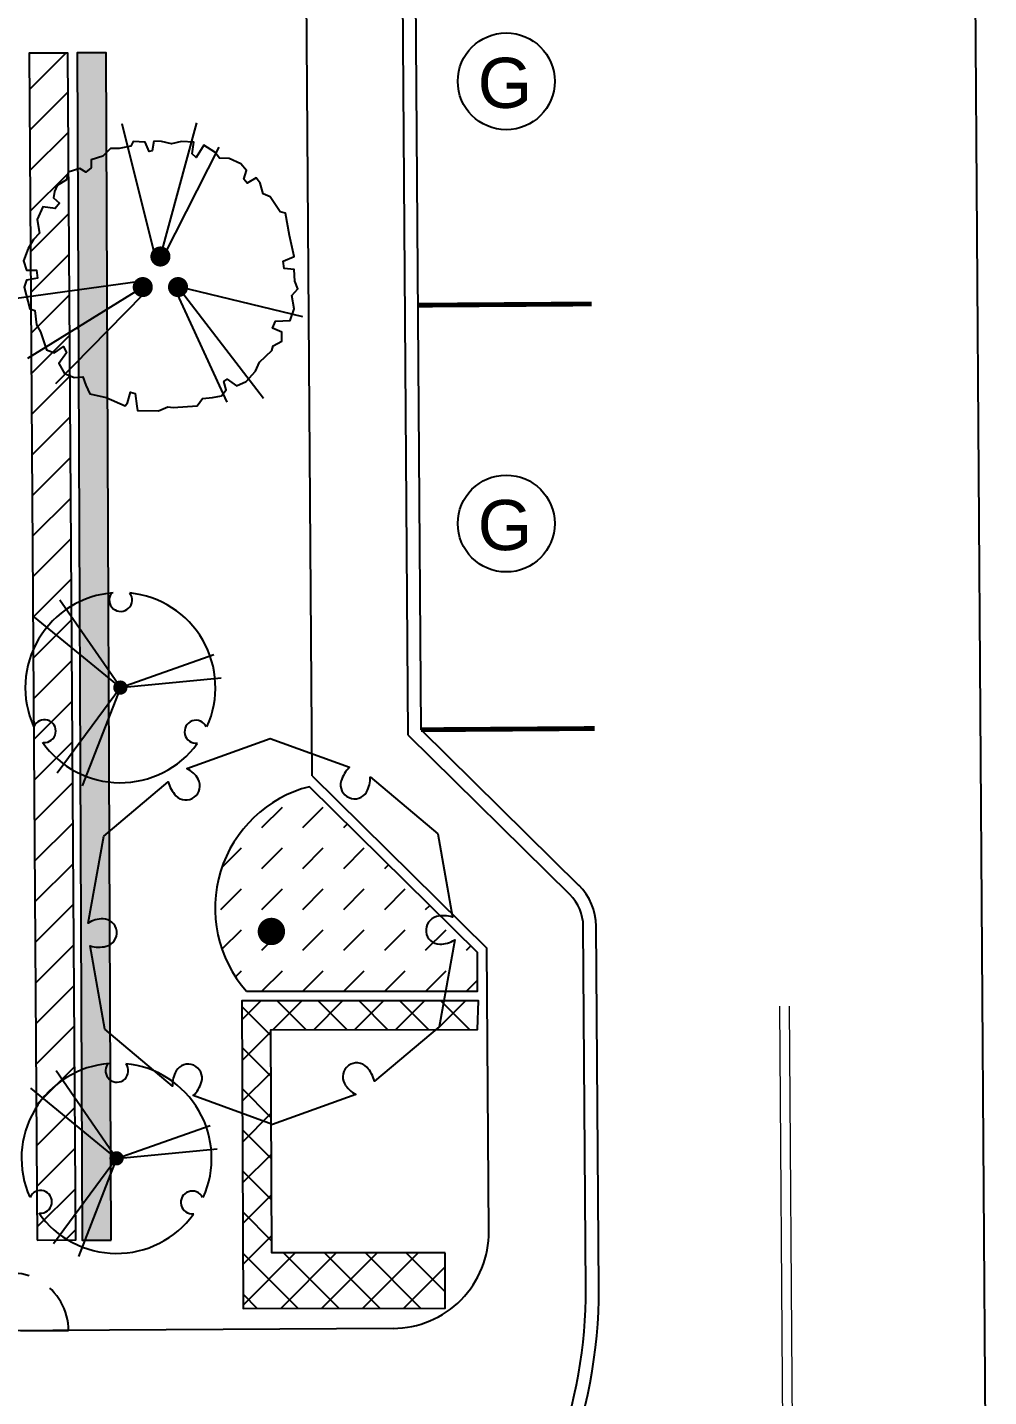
# Model space of a CAD drawing. Header units: feet. Extents: x 919634 to 928945, y 707022 to 708026.
# Drawn here: x 920939.7 to 920989.5, y 707106.3 to 707177.2 of the extents above; entities that cross this region are included whole.
import ezdxf
from ezdxf.enums import TextEntityAlignment as Align

# ---------------------------------------------------------------- set-up
doc = ezdxf.new("R2010")
doc.units = ezdxf.units.FT
doc.header["$LTSCALE"] = 20
doc.header["$MEASUREMENT"] = 0
doc.linetypes.add('HIDDEN2', pattern=[0.1875, 0.125, -0.0625])
for name, color, linetype in [('-u-site-utility clear zone', 252, 'HIDDEN2'), ('-u-site-xref', 7, 'Continuous'), ('L-002', 15, 'Continuous'), ('LK-TREE-013M', 6, 'Continuous'), ('LK-TREE-025M', 2, 'Continuous'), ('LK-TREE-035M', 123, 'Continuous'), ('LK-TREE-050M', 2, 'Continuous'), ('LK-TREE-TRNK', 32, 'Continuous'), ('LP-ANNO-LABL-SHRB', 2, 'Continuous'), ('LP-PATT-GRND', 251, 'Continuous'), ('LP-PATT-SHAR', 4, 'Continuous'), ('LP-SHAR-BRDR-CONT', 123, 'Continuous'), ('LP-TREE', 15, 'Continuous'), ('Site Plan$0$SP-PARKING DESIGNATION', 254, 'Continuous')]:
    doc.layers.add(name, color=color, linetype=linetype)
for name, color, linetype, lineweight in [('Site Plan$0$SP-CURB', 3, 'Continuous', 25), ('Site Plan$0$SP-PARKING-STRIPE', 252, 'Continuous', 25), ('Site Plan$0$SP-PAVEMENT MARKINGS-YELLOW', 252, 'Continuous', 18), ('Site Plan$0$SP-SIDEWALK', 2, 'Continuous', 25)]:
    doc.layers.add(name, color=color, linetype=linetype, lineweight=lineweight)
doc.layers.get('-u-site-xref').off()
doc.styles.add('Site Plan$0$ARIAL', font='arial.ttf')

# ---------------------------------------------------------------- blocks, each defined once
blk = doc.blocks.new('Site Plan')
at = {"layer": 'Site Plan$0$SP-CURB'}
for p, q in [((920989.496, 707083.041), (920986.272, 707536.179)), ((920959.416, 707140.572), (920958.787, 707229.125)), ((920960.084, 707140.854), (920959.459, 707228.852)), ((920960.084, 707140.854), (920968.263, 707132.791)), ((920959.416, 707140.572), (920967.793, 707132.314)), ((920968.62, 707111.916), (920968.487, 707130.671)), ((920969.29, 707111.921), (920969.157, 707130.676))]:
    blk.add_line(p, q, dxfattribs=at)
for radius in [3, 2.33]:
    blk.add_arc((920966.157, 707130.655), radius, 0.40735, 45.40735, dxfattribs=at)
for major_axis, start_param in [((-0.178, 24.999), 3.140521), ((-0.173, 24.329), 3.978377)]:
    blk.add_ellipse((920944.291, 707111.743), major_axis=major_axis, ratio=1, start_param=start_param, end_param=4.712389, dxfattribs=at)
at = {"layer": 'Site Plan$0$SP-PARKING DESIGNATION'}
for centre in [(920964.495, 707174.455), (920964.495, 707151.539)]:
    blk.add_circle(centre, 2.511, dxfattribs=at)
at = {"layer": 'Site Plan$0$SP-PARKING-STRIPE', "const_width": 0.25}
for points in [[(920968.928, 707162.918), (920959.928, 707162.854)], [(920969.084, 707140.918), (920960.084, 707140.854)]]:
    blk.add_lwpolyline(points, dxfattribs=at)
at = {"layer": 'Site Plan$0$SP-PAVEMENT MARKINGS-YELLOW'}
for p, q in [((920978.855, 707101.533, 0), (920978.678, 707126.532, 0)), ((920979.355, 707101.536, 0), (920979.178, 707126.536, 0))]:
    blk.add_line(p, q, dxfattribs=at)
at = {"layer": 'Site Plan$0$SP-SIDEWALK'}
for p, q in [((920954.431, 707138.466), (920953.772, 707231.16)), ((920954.431, 707138.466), (920963.495, 707129.53)), ((920963.599, 707114.865), (920963.495, 707129.53)), ((920958.631, 707109.83), (920601.175, 707107.589))]:
    blk.add_line(p, q, dxfattribs=at)
blk.add_arc((920958.599, 707114.83), 5, 270.35915, 0.40735, dxfattribs=at)
at = {"layer": 'Site Plan$0$SP-PARKING DESIGNATION', "style": 'Site Plan$0$ARIAL'}
for p in [(920964.427, 707173.076, 0), (920964.427, 707150.16, 0)]:
    blk.add_text('G', height=2.6, dxfattribs=at).set_placement(p, align=Align.CENTER)
blk = doc.blocks.new('TREE-DCID-003')
at = {"layer": 'LK-TREE-013M'}
for q in [(-0.3184, 0.4595), (0.4914, 0.1734), (-0.3323, -0.4497)]:
    blk.add_line((0, 0), q, dxfattribs=at)
at = {"layer": 'LK-TREE-035M'}
for q in [(-0.4516, 0.3697), (-0.2009, -0.5161), (0.5298, 0.0507)]:
    blk.add_line((0, 0), q, dxfattribs=at)
at = {"layer": 'LK-TREE-050M'}
for centre, radius, start, end in [((0, 0), 0.5, 94.34979, 204.19748), ((0.0019, 0.4604), 0.06, 145.56171, 37.37413), ((0, 0), 0.5, 335.66073, 84.36193), ((-0.3996, -0.2286), 0.06, 265.56171, 157.37413), ((0.3978, -0.2318), 0.06, 25.56171, 277.37413), ((0, 0), 0.5, 215.05802, 323.97953)]:
    blk.add_arc(centre, radius, start, end, dxfattribs=at)
at = {"layer": 'LK-TREE-TRNK', "const_width": 0.0375}
blk.add_lwpolyline([(-0.0188, 0, 1), (0.0187, 0, 1)], format="xyb", close=True, dxfattribs=at)
blk = doc.blocks.new('TREE-SIMP-027')
at = {"layer": 'LK-TREE-050M'}
blk.add_lwpolyline([(0.2708, 0.4238), (0.4563, 0.2673), (0.4966, 0.0396, 0.127189), (0.4527, 0.0407, 0.875318), (0.4614, -0.0349, 0.149076), (0.5024, -0.0227), (0.4596, -0.2615), (0.2826, -0.4103, 0.127189), (0.2616, -0.3718, 0.875318), (0.2005, -0.417, 0.149076), (0.2316, -0.4464), (0.0033, -0.5288), (-0.214, -0.4499, 0.127189), (-0.1912, -0.4124, 0.875318), (-0.2609, -0.3821, 0.149076), (-0.2708, -0.4238), (-0.4563, -0.2673), (-0.4966, -0.0396, 0.127189), (-0.4527, -0.0407, 0.875318), (-0.4614, 0.0349, 0.149076), (-0.5024, 0.0227), (-0.4596, 0.2615), (-0.2826, 0.4103, 0.127189), (-0.2616, 0.3718, 0.875318), (-0.2005, 0.417, 0.149076), (-0.2316, 0.4464), (-0.0033, 0.5288), (0.214, 0.4499, 0.127189), (0.1912, 0.4124, 0.875318), (0.2609, 0.3821, 0.149076)], format="xyb", close=True, dxfattribs=at)
at = {"layer": 'LK-TREE-TRNK', "const_width": 0.0375}
blk.add_lwpolyline([(-0.0187, 0, 1), (0.0188, 0, 1)], format="xyb", close=True, dxfattribs=at)
blk = doc.blocks.new('A$C2b7dc3a7')
at = {"layer": '-u-site-utility clear zone'}
blk.add_lwpolyline([(-3, 0), (3, 0.008)], dxfattribs=at)
blk.add_arc((0, 0), 3, 179.85463, 0.14537, dxfattribs=at)
blk = doc.blocks.new('TREE-DCID-208')
at = {"layer": 'LK-TREE-013M'}
for p, q in [((0.0022, 0.0753), (0.1385, 0.5736)), ((-0.0836, -0.0191), (-0.5704, -0.086)), ((0.0681, -0.0388), (0.3865, -0.4537))]:
    blk.add_line(p, q, dxfattribs=at)
at = {"layer": 'LK-TREE-025M'}
for p, q in [((0.0169, 0.0819), (0.2216, 0.4828)), ((-0.0636, -0.0388), (-0.4941, -0.3051)), ((0.0698, -0.0372), (0.5329, -0.1486))]:
    blk.add_line(p, q, dxfattribs=at)
at = {"layer": 'LK-TREE-035M'}
for p, q in [((-0.0201, 0.0868), (-0.1399, 0.5698)), ((-0.0633, -0.0679), (-0.3887, -0.4)), ((0.0644, -0.0647), (0.2503, -0.4676))]:
    blk.add_line(p, q, dxfattribs=at)
at = {"layer": 'LK-TREE-050M'}
blk.add_lwpolyline([(-0.0222, 0.5063), (-0.0288, 0.4691), (-0.0397, 0.4669), (-0.0551, 0.502), (-0.0989, 0.5041), (-0.1076, 0.4866), (-0.1515, 0.4779), (-0.1843, 0.4779), (-0.2128, 0.4494), (-0.2566, 0.4363), (-0.2566, 0.4056), (-0.2764, 0.3903), (-0.2983, 0.4034), (-0.3421, 0.3903), (-0.3487, 0.3618), (-0.3837, 0.3399), (-0.3925, 0.318), (-0.3969, 0.2939), (-0.375, 0.2742), (-0.3903, 0.2545), (-0.4363, 0.2611), (-0.4582, 0.2129), (-0.4495, 0.1625), (-0.4714, 0.1384), (-0.4911, 0.1056), (-0.5086, 0.0596), (-0.4977, 0.0246), (-0.4604, 0.0246), (-0.456, -0.0061), (-0.4977, -0.0126), (-0.5064, -0.0389), (-0.4845, -0.1199), (-0.467, -0.1265), (-0.4604, -0.1791), (-0.4451, -0.2054), (-0.4232, -0.2732), (-0.3925, -0.2842), (-0.3596, -0.2601), (-0.3487, -0.2842), (-0.3772, -0.3236), (-0.3552, -0.3608), (-0.3202, -0.3762), (-0.2873, -0.374), (-0.2764, -0.4046), (-0.261, -0.4375), (-0.1997, -0.4506), (-0.1296, -0.4813), (-0.1208, -0.4703), (-0.1098, -0.4309), (-0.0923, -0.4353), (-0.0857, -0.4835), (-0.0835, -0.4988), (-0.0047, -0.501), (0.0304, -0.4856), (0.0501, -0.4878), (0.1399, -0.4813), (0.1597, -0.455), (0.1969, -0.4506), (0.2298, -0.444), (0.2473, -0.4221), (0.2385, -0.3915), (0.2517, -0.3827), (0.2867, -0.4068), (0.3218, -0.3915), (0.3569, -0.3521), (0.3722, -0.3192), (0.4182, -0.2754), (0.4226, -0.2579), (0.4555, -0.2404), (0.4555, -0.2075), (0.4204, -0.1922), (0.4314, -0.1659), (0.4861, -0.1637), (0.5015, -0.1199), (0.4927, -0.0696), (0.5146, -0.0455), (0.5037, -0.017), (0.5015, 0.0268), (0.4642, 0.0311), (0.4598, 0.0574), (0.5015, 0.0749), (0.4839, 0.1538), (0.4686, 0.237), (0.4489, 0.2414), (0.4116, 0.2983), (0.3853, 0.3092), (0.3744, 0.3487), (0.3591, 0.3684), (0.3262, 0.3487), (0.313, 0.364), (0.324, 0.3968), (0.3021, 0.4209), (0.2583, 0.4406), (0.2232, 0.4428), (0.2057, 0.4647), (0.164, 0.491), (0.1356, 0.445), (0.1202, 0.4582), (0.1268, 0.502), (0.0808, 0.5041), (0.0435, 0.4954), (0.0063, 0.5041)], close=True, dxfattribs=at)
at = {"layer": 'LK-TREE-TRNK', "const_width": 0.0375}
for points in [[(-0.0165, 0.0753, 1), (0.021, 0.0753, 1)], [(-0.0824, -0.0388, 1), (-0.0449, -0.0388, 1)], [(0.0493, -0.0388, 1), (0.0868, -0.0388, 1)]]:
    blk.add_lwpolyline(points, format="xyb", close=True, dxfattribs=at)

msp = doc.modelspace()

# ---------------------------------------------------------------- block references
at = {"layer": '-u-site-xref'}
msp.add_blockref('Site Plan', (0, 0), dxfattribs=at)

# ---------------------------------------------------------------- next in the draw order: hatches: boundary and pattern name
at = {"layer": 'LP-PATT-GRND'}
h = msp.add_hatch(dxfattribs=at)
h.set_pattern_fill('LAFX-C105-BEACH', color=256, scale=1.7, angle=134.9516, pattern_type=2)
h.set_pattern_definition([(134.952, (920939.572, 707112.444), (-11.1142, -11.0955), [0, -17]), (134.952, (920944.521, 707107.376), (-11.1142, -11.0955), [0, -17]), (134.952, (920941.607, 707110.186), (-11.1142, -11.0955), [0, -17]), (134.952, (920936.713, 707115.033), (-11.1142, -11.0955), [0, -17]), (134.952, (920941.057, 707110.681), (-11.1142, -11.0955), [0, -17]), (134.952, (920941.909, 707109.773), (-11.1142, -11.0955), [0, -17]), (134.952, (920943.806, 707107.872), (-11.1142, -11.0955), [0, -17]), (134.952, (920942.431, 707109.194), (-11.1142, -11.0955), [0, -17]), (134.952, (920947.958, 707103.659), (-11.1142, -11.0955), [0, -17]), (134.952, (920938.472, 707113.05), (-11.1142, -11.0955), [0, -17]), (134.952, (920940.644, 707110.874), (-11.1142, -11.0955), [0, -17]), (134.952, (920942.019, 707109.497), (-11.1142, -11.0955), [0, -17]), (134.952, (920943.256, 707108.258), (-11.1142, -11.0955), [0, -17]), (134.952, (920947.408, 707104.1), (-11.1142, -11.0955), [0, -17]), (134.952, (920944.74, 707106.716), (-11.1142, -11.0955), [0, -17]), (134.952, (920945.95, 707105.504), (-11.1142, -11.0955), [0, -17]), (134.952, (920939.242, 707112.169), (-11.1142, -11.0955), [0, -17]), (134.952, (920946.665, 707104.733), (-11.1142, -11.0955), [0, -17]), (134.952, (920945.428, 707105.917), (-11.1142, -11.0955), [0, -17]), (134.952, (920937.73, 707113.573), (-11.1142, -11.0955), [0, -17]), (134.952, (920937.18, 707114.124), (-11.1142, -11.0955), [0, -17]), (134.952, (920939.902, 707111.398), (-11.1142, -11.0955), [0, -17]), (134.952, (920947.655, 707103.576), (-11.1142, -11.0955), [0, -17]), (134.952, (920938.664, 707112.527), (-11.1142, -11.0955), [0, -17]), (134.952, (920946.94, 707104.237), (-11.1142, -11.0955), [0, -17]), (134.952, (920936.52, 707114.62), (-11.1142, -11.0955), [0, -17]), (134.952, (920940.451, 707110.682), (-11.1142, -11.0955), [0, -17]), (134.952, (920938.032, 707113.05), (-11.1142, -11.0955), [0, -17]), (134.952, (920941.964, 707109.112), (-11.1142, -11.0955), [0, -17]), (134.952, (920936.135, 707114.896), (-11.1142, -11.0955), [0, -17]), (134.952, (920944.108, 707106.909), (-11.1142, -11.0955), [0, -17]), (134.952, (920943.64, 707107.377), (-11.1142, -11.0955), [0, -17]), (134.952, (920941.166, 707109.8), (-11.1142, -11.0955), [0, -17]), (134.952, (920944.933, 707105.863), (-11.1142, -11.0955), [0, -17]), (134.952, (920946.582, 707104.21), (-11.1142, -11.0955), [0, -17]), (134.952, (920944.465, 707106.276), (-11.1142, -11.0955), [0, -17]), (134.952, (920945.922, 707104.816), (-11.1142, -11.0955), [0, -17]), (134.952, (920936.354, 707114.29), (-11.1142, -11.0955), [0, -17]), (134.952, (920939.186, 707111.398), (-11.1142, -11.0955), [0, -17]), (134.952, (920942.925, 707107.653), (-11.1142, -11.0955), [0, -17]), (134.952, (920939.709, 707110.82), (-11.1142, -11.0955), [0, -17]), (134.952, (920943.97, 707106.496), (-11.1142, -11.0955), [0, -17]), (134.952, (920942.128, 707108.286), (-11.1142, -11.0955), [0, -17]), (134.952, (920945.29, 707105.12), (-11.1142, -11.0955), [0, -17]), (134.952, (920941.32, 707108.458), (-11.1142, -11.0955), [0.451, -16.549]), (134.952, (920938.168, 707111.096), (-11.1142, -11.0955), [0, -17]), (134.952, (920943.117, 707106.03), (-11.1142, -11.0955), [0, -17]), (134.952, (920940.202, 707108.838), (-11.1142, -11.0955), [0, -17]), (134.952, (920935.308, 707113.686), (-11.1142, -11.0955), [0, -17]), (134.952, (920939.652, 707109.334), (-11.1142, -11.0955), [0, -17]), (134.952, (920940.505, 707108.425), (-11.1142, -11.0955), [0, -17]), (134.952, (920942.402, 707106.525), (-11.1142, -11.0955), [0, -17]), (134.952, (920941.027, 707107.847), (-11.1142, -11.0955), [0, -17]), (134.952, (920946.553, 707102.311), (-11.1142, -11.0955), [0, -17]), (134.952, (920940.614, 707108.15), (-11.1142, -11.0955), [0, -17]), (134.952, (920939.24, 707109.527), (-11.1142, -11.0955), [0, -17]), (134.952, (920937.068, 707111.703), (-11.1142, -11.0955), [0, -17]), (134.952, (920941.852, 707106.91), (-11.1142, -11.0955), [0, -17]), (134.952, (920946.003, 707102.752), (-11.1142, -11.0955), [0, -17]), (134.952, (920944.546, 707104.157), (-11.1142, -11.0955), [0, -17]), (134.952, (920943.336, 707105.369), (-11.1142, -11.0955), [0, -17]), (134.952, (920937.837, 707110.821), (-11.1142, -11.0955), [0, -17]), (134.952, (920945.26, 707103.386), (-11.1142, -11.0955), [0, -17]), (134.952, (920944.023, 707104.57), (-11.1142, -11.0955), [0, -17]), (134.952, (920936.325, 707112.226), (-11.1142, -11.0955), [0, -17]), (134.952, (920935.775, 707112.777), (-11.1142, -11.0955), [0, -17]), (134.952, (920938.497, 707110.05), (-11.1142, -11.0955), [0, -17]), (134.952, (920946.25, 707102.23), (-11.1142, -11.0955), [0, -17]), (134.952, (920937.26, 707111.18), (-11.1142, -11.0955), [0, -17]), (134.952, (920945.535, 707102.89), (-11.1142, -11.0955), [0, -17]), (134.952, (920935.115, 707113.273), (-11.1142, -11.0955), [0, -17]), (134.952, (920939.047, 707109.335), (-11.1142, -11.0955), [0, -17]), (134.952, (920940.559, 707107.765), (-11.1142, -11.0955), [0, -17]), (134.952, (920936.627, 707111.703), (-11.1142, -11.0955), [0, -17]), (134.952, (920934.73, 707113.548), (-11.1142, -11.0955), [0, -17]), (134.952, (920942.703, 707105.562), (-11.1142, -11.0955), [0, -17]), (134.952, (920942.236, 707106.03), (-11.1142, -11.0955), [0, -17]), (134.952, (920939.762, 707108.453), (-11.1142, -11.0955), [0, -17]), (134.952, (920945.178, 707102.863), (-11.1142, -11.0955), [0, -17]), (134.952, (920943.528, 707104.515), (-11.1142, -11.0955), [0, -17]), (134.952, (920944.518, 707103.469), (-11.1142, -11.0955), [0, -17]), (134.952, (920943.06, 707104.928), (-11.1142, -11.0955), [0, -17]), (134.952, (920934.95, 707112.943), (-11.1142, -11.0955), [0, -17]), (134.952, (920937.782, 707110.051), (-11.1142, -11.0955), [0, -17]), (134.952, (920941.521, 707106.306), (-11.1142, -11.0955), [0, -17]), (134.952, (920938.304, 707109.473), (-11.1142, -11.0955), [0, -17]), (134.952, (920936.013, 707111.731), (-11.1142, -11.0955), [0, -17]), (134.952, (920942.566, 707105.149), (-11.1142, -11.0955), [0, -17]), (134.952, (920943.885, 707103.772), (-11.1142, -11.0955), [0, -17]), (134.952, (920940.723, 707106.94), (-11.1142, -11.0955), [0, -17]), (134.952, (920936.873, 707109.694), (-11.1142, -11.0955), [0, -17]), (134.952, (920941.822, 707104.627), (-11.1142, -11.0955), [0, -17]), (134.952, (920938.908, 707107.436), (-11.1142, -11.0955), [0, -17]), (134.952, (920934.014, 707112.283), (-11.1142, -11.0955), [0, -17]), (134.952, (920938.358, 707107.932), (-11.1142, -11.0955), [0, -17]), (134.952, (920941.107, 707105.123), (-11.1142, -11.0955), [0, -17]), (134.952, (920939.21, 707107.023), (-11.1142, -11.0955), [0, -17]), (134.952, (920945.259, 707100.909), (-11.1142, -11.0955), [0, -17]), (134.952, (920939.732, 707106.445), (-11.1142, -11.0955), [0, -17]), (134.952, (920935.773, 707110.3), (-11.1142, -11.0955), [0, -17]), (134.952, (920944.709, 707101.35), (-11.1142, -11.0955), [0, -17]), (134.952, (920940.557, 707105.509), (-11.1142, -11.0955), [0, -17]), (134.952, (920939.32, 707106.748), (-11.1142, -11.0955), [0, -17]), (134.952, (920937.945, 707108.125), (-11.1142, -11.0955), [0, -17]), (134.952, (920943.252, 707102.755), (-11.1142, -11.0955), [0, -17]), (134.952, (920942.042, 707103.966), (-11.1142, -11.0955), [0, -17]), (134.952, (920936.543, 707109.42), (-11.1142, -11.0955), [0, -17]), (134.952, (920943.966, 707101.984), (-11.1142, -11.0955), [0, -17]), (134.952, (920942.729, 707103.168), (-11.1142, -11.0955), [0, -17]), (134.952, (920937.203, 707108.648), (-11.1142, -11.0955), [0, -17]), (134.952, (920935.03, 707110.824), (-11.1142, -11.0955), [0, -17]), (134.952, (920934.481, 707111.375), (-11.1142, -11.0955), [0, -17]), (134.952, (920944.956, 707100.827), (-11.1142, -11.0955), [0, -17]), (134.952, (920935.965, 707109.778), (-11.1142, -11.0955), [0, -17]), (134.952, (920944.241, 707101.488), (-11.1142, -11.0955), [0, -17]), (134.952, (920933.821, 707111.87), (-11.1142, -11.0955), [0, -17]), (134.952, (920937.752, 707107.932), (-11.1142, -11.0955), [0, -17]), (134.952, (920935.333, 707110.301), (-11.1142, -11.0955), [0, -17]), (134.952, (920939.265, 707106.363), (-11.1142, -11.0955), [0, -17]), (134.952, (920933.436, 707112.146), (-11.1142, -11.0955), [0, -17]), (134.952, (920941.409, 707104.16), (-11.1142, -11.0955), [0, -17]), (134.952, (920940.942, 707104.628), (-11.1142, -11.0955), [0, -17]), (134.952, (920938.467, 707107.051), (-11.1142, -11.0955), [0, -17]), (134.952, (920943.883, 707101.46), (-11.1142, -11.0955), [0, -17]), (134.952, (920942.234, 707103.113), (-11.1142, -11.0955), [0, -17]), (134.952, (920943.223, 707102.067), (-11.1142, -11.0955), [0, -17]), (134.952, (920941.766, 707103.526), (-11.1142, -11.0955), [0, -17]), (134.952, (920933.655, 707111.54), (-11.1142, -11.0955), [0, -17]), (134.952, (920936.487, 707108.649), (-11.1142, -11.0955), [0, -17]), (134.952, (920940.226, 707104.903), (-11.1142, -11.0955), [0, -17]), (134.952, (920937.01, 707108.07), (-11.1142, -11.0955), [0, -17]), (134.952, (920934.407, 707110.678), (-11.1142, -11.0955), [0, -17]), (134.952, (920944.259, 707100.809), (-11.1142, -11.0955), [0, -17]), (134.952, (920941.271, 707103.747), (-11.1142, -11.0955), [0, -17]), (134.952, (920942.59, 707102.37), (-11.1142, -11.0955), [0, -17]), (134.952, (920939.429, 707105.537), (-11.1142, -11.0955), [0, -17]), (134.952, (920935.386, 707108.43), (-11.1142, -11.0955), [0, -17]), (134.952, (920940.335, 707103.362), (-11.1142, -11.0955), [0, -17]), (134.952, (920934.085, 707109.531), (-11.1142, -11.0955), [0, -17]), (134.952, (920937.421, 707106.172), (-11.1142, -11.0955), [0, -17]), (134.952, (920932.527, 707111.019), (-11.1142, -11.0955), [0, -17]), (134.952, (920936.871, 707106.667), (-11.1142, -11.0955), [0, -17]), (134.952, (920939.62, 707103.858), (-11.1142, -11.0955), [0, -17]), (134.952, (920937.723, 707105.759), (-11.1142, -11.0955), [0, -17]), (134.952, (920943.772, 707099.645), (-11.1142, -11.0955), [0, -17]), (134.952, (920938.245, 707105.18), (-11.1142, -11.0955), [0, -17]), (134.952, (920934.286, 707109.036), (-11.1142, -11.0955), [0, -17]), (134.952, (920943.222, 707100.085), (-11.1142, -11.0955), [0, -17]), (134.952, (920939.07, 707104.244), (-11.1142, -11.0955), [0, -17]), (134.952, (920937.833, 707105.483), (-11.1142, -11.0955), [0, -17]), (134.952, (920936.458, 707106.86), (-11.1142, -11.0955), [0, -17]), (134.952, (920941.764, 707101.49), (-11.1142, -11.0955), [0, -17]), (134.952, (920940.555, 707102.702), (-11.1142, -11.0955), [0, -17]), (134.952, (920935.056, 707108.155), (-11.1142, -11.0955), [0, -17]), (134.952, (920942.48, 707100.719), (-11.1142, -11.0955), [0, -17]), (134.952, (920941.242, 707101.903), (-11.1142, -11.0955), [0, -17]), (134.952, (920935.716, 707107.384), (-11.1142, -11.0955), [0, -17]), (134.952, (920933.544, 707109.56), (-11.1142, -11.0955), [0, -17]), (134.952, (920932.994, 707110.11), (-11.1142, -11.0955), [0, -17]), (134.952, (920943.469, 707099.562), (-11.1142, -11.0955), [0, -17]), (134.952, (920934.478, 707108.513), (-11.1142, -11.0955), [0, -17]), (134.952, (920942.754, 707100.223), (-11.1142, -11.0955), [0, -17]), (134.952, (920936.265, 707106.668), (-11.1142, -11.0955), [0, -17]), (134.952, (920932.334, 707110.606), (-11.1142, -11.0955), [0, -17]), (134.952, (920937.778, 707105.098), (-11.1142, -11.0955), [0, -17]), (134.952, (920933.846, 707109.036), (-11.1142, -11.0955), [0, -17]), (134.952, (920939.922, 707102.895), (-11.1142, -11.0955), [0, -17]), (134.952, (920939.455, 707103.363), (-11.1142, -11.0955), [0, -17]), (134.952, (920931.949, 707110.882), (-11.1142, -11.0955), [0, -17]), (134.952, (920936.98, 707105.787), (-11.1142, -11.0955), [0, -17]), (134.952, (920942.396, 707100.196), (-11.1142, -11.0955), [0, -17]), (134.952, (920940.747, 707101.849), (-11.1142, -11.0955), [0, -17]), (134.952, (920941.736, 707100.802), (-11.1142, -11.0955), [0, -17]), (134.952, (920940.279, 707102.262), (-11.1142, -11.0955), [0, -17]), (134.952, (920932.168, 707110.276), (-11.1142, -11.0955), [0, -17]), (134.952, (920938.74, 707103.639), (-11.1142, -11.0955), [0, -17]), (134.952, (920935, 707107.384), (-11.1142, -11.0955), [0, -17]), (134.952, (920935.523, 707106.806), (-11.1142, -11.0955), [0, -17]), (134.952, (920939.784, 707102.482), (-11.1142, -11.0955), [0, -17]), (134.952, (920937.942, 707104.272), (-11.1142, -11.0955), [0, -17]), (134.952, (920941.104, 707101.105), (-11.1142, -11.0955), [0, -17]), (134.952, (920933.076, 707109.074), (-11.1142, -11.0955), [0, -17]), (134.952, (920934.092, 707106.917), (-11.1142, -11.0955), [0, -17]), (134.952, (920939.04, 707101.85), (-11.1142, -11.0955), [0, -17]), (134.952, (920936.126, 707104.66), (-11.1142, -11.0955), [0, -17]), (134.952, (920935.576, 707105.155), (-11.1142, -11.0955), [0, -17]), (134.952, (920931.232, 707109.506), (-11.1142, -11.0955), [0, -17]), (134.952, (920938.326, 707102.346), (-11.1142, -11.0955), [0, -17]), (134.952, (920936.428, 707104.246), (-11.1142, -11.0955), [0, -17]), (134.952, (920936.95, 707103.668), (-11.1142, -11.0955), [0, -17]), (134.952, (920942.477, 707098.132), (-11.1142, -11.0955), [0, -17]), (134.952, (920937.776, 707102.732), (-11.1142, -11.0955), [0, -17]), (134.952, (920936.538, 707103.971), (-11.1142, -11.0955), [0, -17]), (134.952, (920935.164, 707105.348), (-11.1142, -11.0955), [0, -17]), (134.952, (920932.992, 707107.524), (-11.1142, -11.0955), [0, -17]), (134.952, (920941.927, 707098.573), (-11.1142, -11.0955), [0, -17]), (134.952, (920940.47, 707099.978), (-11.1142, -11.0955), [0, -17]), (134.952, (920939.26, 707101.19), (-11.1142, -11.0955), [0, -17]), (134.952, (920933.761, 707106.643), (-11.1142, -11.0955), [0, -17]), (134.952, (920941.185, 707099.207), (-11.1142, -11.0955), [0, -17]), (134.952, (920939.947, 707100.391), (-11.1142, -11.0955), [0, -17]), (134.952, (920934.421, 707105.871), (-11.1142, -11.0955), [0, -17]), (134.952, (920932.249, 707108.047), (-11.1142, -11.0955), [0, -17]), (134.952, (920931.7, 707108.598), (-11.1142, -11.0955), [0, -17]), (134.952, (920942.174, 707098.05), (-11.1142, -11.0955), [0, -17]), (134.952, (920933.184, 707107), (-11.1142, -11.0955), [0, -17]), (134.952, (920941.46, 707098.711), (-11.1142, -11.0955), [0, -17]), (134.952, (920934.971, 707105.156), (-11.1142, -11.0955), [0, -17]), (134.952, (920931.04, 707109.094), (-11.1142, -11.0955), [0, -17]), (134.952, (920936.483, 707103.586), (-11.1142, -11.0955), [0, -17]), (134.952, (920932.551, 707107.524), (-11.1142, -11.0955), [0, -17]), (134.952, (920938.627, 707101.383), (-11.1142, -11.0955), [0, -17]), (134.952, (920938.16, 707101.85), (-11.1142, -11.0955), [0, -17]), (134.952, (920930.654, 707109.37), (-11.1142, -11.0955), [0, -17]), (134.952, (920935.685, 707104.274), (-11.1142, -11.0955), [0, -17]), (134.952, (920941.102, 707098.684), (-11.1142, -11.0955), [0, -17]), (134.952, (920939.452, 707100.336), (-11.1142, -11.0955), [0, -17]), (134.952, (920940.442, 707099.29), (-11.1142, -11.0955), [0, -17]), (134.952, (920938.985, 707100.75), (-11.1142, -11.0955), [0, -17]), (134.952, (920930.874, 707108.764), (-11.1142, -11.0955), [0, -17]), (134.952, (920937.445, 707102.127), (-11.1142, -11.0955), [0, -17]), (134.952, (920933.706, 707105.872), (-11.1142, -11.0955), [0, -17]), (134.952, (920931.744, 707107.837), (-11.1142, -11.0955), [0, -17]), (134.952, (920934.228, 707105.294), (-11.1142, -11.0955), [0, -17]), (134.952, (920941.734, 707097.738), (-11.1142, -11.0955), [0, -17]), (134.952, (920938.49, 707100.97), (-11.1142, -11.0955), [0, -17]), (134.952, (920936.647, 707102.76), (-11.1142, -11.0955), [0, -17]), (134.952, (920939.809, 707099.593), (-11.1142, -11.0955), [0, -17]), (134.952, (920931.422, 707106.782), (-11.1142, -11.0955), [0, -17]), (134.952, (920932.522, 707105.515), (-11.1142, -11.0955), [0, -17]), (134.952, (920939.533, 707098.474), (-11.1142, -11.0955), [0, -17]), (134.952, (920937.471, 707100.448), (-11.1142, -11.0955), [0, -17]), (134.952, (920934.557, 707103.257), (-11.1142, -11.0955), [0, -17]), (134.952, (920934.007, 707103.753), (-11.1142, -11.0955), [0, -17]), (134.952, (920929.663, 707108.104), (-11.1142, -11.0955), [0, -17]), (134.952, (920936.756, 707100.944), (-11.1142, -11.0955), [0, -17]), (134.952, (920934.859, 707102.844), (-11.1142, -11.0955), [0, -17]), (134.952, (920935.381, 707102.266), (-11.1142, -11.0955), [0, -17]), (134.952, (920940.907, 707096.73), (-11.1142, -11.0955), [0, -17]), (134.952, (920936.206, 707101.33), (-11.1142, -11.0955), [0, -17]), (134.952, (920934.969, 707102.569), (-11.1142, -11.0955), [0, -17]), (134.952, (920933.594, 707103.946), (-11.1142, -11.0955), [0, -17]), (134.952, (920931.422, 707106.122), (-11.1142, -11.0955), [0, -17]), (134.952, (920940.357, 707097.171), (-11.1142, -11.0955), [0, -17]), (134.952, (920937.69, 707099.787), (-11.1142, -11.0955), [0, -17]), (134.952, (920938.9, 707098.576), (-11.1142, -11.0955), [0, -17]), (134.952, (920932.192, 707105.24), (-11.1142, -11.0955), [0, -17]), (134.952, (920939.615, 707097.804), (-11.1142, -11.0955), [0, -17]), (134.952, (920938.378, 707098.989), (-11.1142, -11.0955), [0, -17]), (134.952, (920932.851, 707104.47), (-11.1142, -11.0955), [0, -17]), (134.952, (920930.68, 707106.645), (-11.1142, -11.0955), [0, -17]), (134.952, (920930.13, 707107.196), (-11.1142, -11.0955), [0, -17]), (134.952, (920940.605, 707096.648), (-11.1142, -11.0955), [0, -17]), (134.952, (920931.614, 707105.599), (-11.1142, -11.0955), [0, -17]), (134.952, (920939.89, 707097.309), (-11.1142, -11.0955), [0, -17]), (134.952, (920933.401, 707103.754), (-11.1142, -11.0955), [0, -17]), (134.952, (920929.47, 707107.692), (-11.1142, -11.0955), [0, -17]), (134.952, (920934.913, 707102.184), (-11.1142, -11.0955), [0, -17]), (134.952, (920930.982, 707106.122), (-11.1142, -11.0955), [0, -17]), (134.952, (920937.058, 707099.98), (-11.1142, -11.0955), [0, -17]), (134.952, (920936.59, 707100.449), (-11.1142, -11.0955), [0, -17]), (134.952, (920929.085, 707107.967), (-11.1142, -11.0955), [0, -17]), (134.952, (920934.116, 707102.872), (-11.1142, -11.0955), [0, -17]), (134.952, (920939.532, 707097.282), (-11.1142, -11.0955), [0, -17]), (134.952, (920937.882, 707098.934), (-11.1142, -11.0955), [0, -17]), (134.952, (920938.872, 707097.888), (-11.1142, -11.0955), [0, -17]), (134.952, (920937.415, 707099.347), (-11.1142, -11.0955), [0, -17]), (134.952, (920929.304, 707107.362), (-11.1142, -11.0955), [0, -17]), (134.952, (920929.909, 707106.737), (-11.1142, -11.0955), [0, -17]), (134.952, (920935.875, 707100.725), (-11.1142, -11.0955), [0, -17]), (134.952, (920932.136, 707104.47), (-11.1142, -11.0955), [0, -17]), (134.952, (920932.658, 707103.892), (-11.1142, -11.0955), [0, -17]), (134.952, (920936.92, 707099.568), (-11.1142, -11.0955), [0, -17]), (134.952, (920935.078, 707101.358), (-11.1142, -11.0955), [0, -17]), (134.952, (920938.24, 707098.191), (-11.1142, -11.0955), [0, -17]), (134.952, (920931.118, 707104.278), (-11.1142, -11.0955), [0, -17]), (134.952, (920936.067, 707099.211), (-11.1142, -11.0955), [0, -17]), (134.952, (920933.152, 707102.02), (-11.1142, -11.0955), [0, -17]), (134.952, (920932.602, 707102.516), (-11.1142, -11.0955), [0, -17]), (134.952, (920928.258, 707106.867), (-11.1142, -11.0955), [0, -17]), (134.952, (920935.352, 707099.707), (-11.1142, -11.0955), [0, -17]), (134.952, (920933.454, 707101.607), (-11.1142, -11.0955), [0, -17]), (134.952, (920933.977, 707101.029), (-11.1142, -11.0955), [0, -17]), (134.952, (920939.503, 707095.493), (-11.1142, -11.0955), [0, -17]), (134.952, (920934.802, 707100.093), (-11.1142, -11.0955), [0, -17]), (134.952, (920933.564, 707101.332), (-11.1142, -11.0955), [0, -17]), (134.952, (920932.19, 707102.709), (-11.1142, -11.0955), [0, -17]), (134.952, (920930.018, 707104.885), (-11.1142, -11.0955), [0, -17]), (134.952, (920938.953, 707095.934), (-11.1142, -11.0955), [0, -17]), (134.952, (920936.286, 707098.55), (-11.1142, -11.0955), [0, -17]), (134.952, (920937.496, 707097.339), (-11.1142, -11.0955), [0, -17]), (134.952, (920930.787, 707104.003), (-11.1142, -11.0955), [0, -17]), (134.952, (920938.21, 707096.567), (-11.1142, -11.0955), [0, -17]), (134.952, (920936.973, 707097.752), (-11.1142, -11.0955), [0, -17]), (134.952, (920931.447, 707103.232), (-11.1142, -11.0955), [0, -17]), (134.952, (920929.275, 707105.408), (-11.1142, -11.0955), [0, -17]), (134.952, (920928.725, 707105.959), (-11.1142, -11.0955), [0, -17]), (134.952, (920939.2, 707095.411), (-11.1142, -11.0955), [0, -17]), (134.952, (920930.21, 707104.362), (-11.1142, -11.0955), [0, -17]), (134.952, (920938.485, 707096.072), (-11.1142, -11.0955), [0, -17]), (134.952, (920931.997, 707102.516), (-11.1142, -11.0955), [0, -17]), (134.952, (920928.065, 707106.455), (-11.1142, -11.0955), [0, -17]), (134.952, (920933.509, 707100.947), (-11.1142, -11.0955), [0, -17]), (134.952, (920929.577, 707104.885), (-11.1142, -11.0955), [0, -17]), (134.952, (920935.653, 707098.743), (-11.1142, -11.0955), [0, -17]), (134.952, (920935.186, 707099.212), (-11.1142, -11.0955), [0, -17]), (134.952, (920927.68, 707106.73), (-11.1142, -11.0955), [0, -17]), (134.952, (920932.711, 707101.635), (-11.1142, -11.0955), [0, -17]), (134.952, (920938.128, 707096.045), (-11.1142, -11.0955), [0, -17]), (134.952, (920936.478, 707097.697), (-11.1142, -11.0955), [0, -17]), (134.952, (920936.01, 707098.11), (-11.1142, -11.0955), [0, -17]), (134.952, (920937.468, 707096.65), (-11.1142, -11.0955), [0, -17]), (134.952, (920928.853, 707105.225), (-11.1142, -11.0955), [0, -17]), (134.952, (920927.9, 707106.125), (-11.1142, -11.0955), [0, -17]), (134.952, (920934.471, 707099.487), (-11.1142, -11.0955), [0, -17]), (134.952, (920930.732, 707103.233), (-11.1142, -11.0955), [0, -17]), (134.952, (920931.254, 707102.655), (-11.1142, -11.0955), [0, -17]), (134.952, (920935.515, 707098.331), (-11.1142, -11.0955), [0, -17]), (134.952, (920933.673, 707100.121), (-11.1142, -11.0955), [0, -17]), (134.952, (920936.835, 707096.954), (-11.1142, -11.0955), [0, -17]), (134.952, (920930.071, 707102.958), (-11.1142, -11.0955), [0, -17]), (134.952, (920935.02, 707097.891), (-11.1142, -11.0955), [0, -17]), (134.952, (920932.105, 707100.7), (-11.1142, -11.0955), [0, -17]), (134.952, (920931.555, 707101.196), (-11.1142, -11.0955), [0, -17]), (134.952, (920927.211, 707105.547), (-11.1142, -11.0955), [0, -17]), (134.952, (920934.305, 707098.387), (-11.1142, -11.0955), [0, -17]), (134.952, (920932.408, 707100.287), (-11.1142, -11.0955), [0, -17]), (134.952, (920938.456, 707094.173), (-11.1142, -11.0955), [0, -17]), (134.952, (920932.93, 707099.709), (-11.1142, -11.0955), [0, -17]), (134.952, (920937.906, 707094.614), (-11.1142, -11.0955), [0, -17]), (134.952, (920933.755, 707098.773), (-11.1142, -11.0955), [0, -17]), (134.952, (920932.518, 707100.012), (-11.1142, -11.0955), [0, -17]), (134.952, (920931.143, 707101.389), (-11.1142, -11.0955), [0, -17]), (134.952, (920928.97, 707103.565), (-11.1142, -11.0955), [0, -17]), (134.952, (920936.449, 707096.019), (-11.1142, -11.0955), [0, -17]), (134.952, (920935.24, 707097.23), (-11.1142, -11.0955), [0, -17]), (134.952, (920937.164, 707095.248), (-11.1142, -11.0955), [0, -17]), (134.952, (920929.74, 707102.684), (-11.1142, -11.0955), [0, -17]), (134.952, (920935.927, 707096.432), (-11.1142, -11.0955), [0, -17]), (134.952, (920930.4, 707101.912), (-11.1142, -11.0955), [0, -17]), (134.952, (920928.228, 707104.088), (-11.1142, -11.0955), [0, -17]), (134.952, (920927.678, 707104.639), (-11.1142, -11.0955), [0, -17]), (134.952, (920938.154, 707094.091), (-11.1142, -11.0955), [0, -17]), (134.952, (920937.439, 707094.752), (-11.1142, -11.0955), [0, -17]), (134.952, (920929.163, 707103.042), (-11.1142, -11.0955), [0, -17]), (134.952, (920930.95, 707101.196), (-11.1142, -11.0955), [0, -17]), (134.952, (920927.018, 707105.135), (-11.1142, -11.0955), [0, -17]), (134.952, (920932.462, 707099.627), (-11.1142, -11.0955), [0, -17]), (134.952, (920928.53, 707103.565), (-11.1142, -11.0955), [0, -17]), (134.952, (920934.607, 707097.424), (-11.1142, -11.0955), [0, -17]), (134.952, (920934.14, 707097.892), (-11.1142, -11.0955), [0, -17]), (134.952, (920926.633, 707105.41), (-11.1142, -11.0955), [0, -17]), (134.952, (920931.665, 707100.315), (-11.1142, -11.0955), [0, -17]), (134.952, (920937.081, 707094.725), (-11.1142, -11.0955), [0, -17]), (134.952, (920935.431, 707096.377), (-11.1142, -11.0955), [0, -17]), (134.952, (920936.421, 707095.33), (-11.1142, -11.0955), [0, -17]), (134.952, (920934.964, 707096.79), (-11.1142, -11.0955), [0, -17]), (134.952, (920929.09, 707102.591), (-11.1142, -11.0955), [0, -17]), (134.952, (920926.853, 707104.805), (-11.1142, -11.0955), [0, -17]), (134.952, (920933.424, 707098.168), (-11.1142, -11.0955), [0, -17]), (134.952, (920929.685, 707101.913), (-11.1142, -11.0955), [0, -17]), (134.952, (920930.207, 707101.335), (-11.1142, -11.0955), [0, -17]), (134.952, (920934.469, 707097.011), (-11.1142, -11.0955), [0, -17]), (134.952, (920928.183, 707103.273), (-11.1142, -11.0955), [0, -17]), (134.952, (920935.788, 707095.634), (-11.1142, -11.0955), [0, -17]), (134.952, (920932.627, 707098.801), (-11.1142, -11.0955), [0, -17]), (134.952, (920936.651, 707094.563), (-11.1142, -11.0955), [0, -17]), (134.952, (920931.698, 707099.524), (-11.1142, -11.0955), [0, -17]), (134.952, (920932.719, 707098.426), (-11.1142, -11.0955), [0, -17]), (134.952, (920926.973, 707104.182), (-11.1142, -11.0955), [0, -17]), (134.952, (920937.142, 707093.693), (-11.1142, -11.0955), [0, -17]), (134.952, (920934.987, 707095.776), (-11.1142, -11.0955), [0, -17]), (134.952, (920933.55, 707097.215), (-11.1142, -11.0955), [0, -17]), (134.952, (920928.636, 707102.137), (-11.1142, -11.0955), [0, -17]), (134.952, (920936.182, 707094.487), (-11.1142, -11.0955), [0, -17]), (134.952, (920934.306, 707096.306), (-11.1142, -11.0955), [0, -17]), (134.952, (920933.399, 707097.215), (-11.1142, -11.0955), [0, -17]), (135.033324, (920938.9756, 707110.56978), (12.00466092, -12.03694796), [1.46676, -8158.548322]), (135.034174, (920942.53593, 707098.904174), (12.004644726, -12.03696411), [0.65909, -8091.356198]), (135.08726, (920936.42718, 707113.408126), (12.0047314, -12.03687767), [0.88514, -5490.13732]), (135.26705, (920939.83665, 707107.2953), (12.00472337, -12.03688568), [0.62786, -2617.41925]), (135.38656, (920937.36343, 707114.84078), (12.00534436, -12.03626632), [0.69482, -1954.36824]), (135.44136, (920937.59908, 707109.27558), (12.00559232, -12.036019), [1.73519, -1749.33527]), (135.49392, (920942.43037, 707101.87473), (12.00502682, -12.03658303), [1.41872, -1579.65927]), (135.68567, (920937.66826, 707095.25684), (12.0060305, -12.0355819), [0.76704, -1189.3366]), (135.72554, (920937.67436, 707101.05231), (12.0047807, -12.0368285), [1.4456, -1120.6643]), (135.9532, (920939.8546, 707101.5039), (12.0072604, -12.0343548), [1.98628, -882.15318]), (136.19495, (920935.1843, 707111.76665), (12.0071533, -12.0344618), [2.049, -712.1236]), (136.27867, (920935.6505, 707100.15294), (12.011508, -12.0301154), [2.15628, -678.02512]), (136.30795, (920938.84562, 707097.2958), (12.010536, -12.0310858), [1.06566, -662.1203]), (136.3813, (920934.6083, 707098.60278), (12.0105367, -12.031085), [2.5432, -626.65282]), (136.5935, (920935.6477, 707103.11343), (12.0082057, -12.0334116), [1.4456, -542.78104]), (136.5983, (920942.5952, 707110.0216), (12.0092167, -12.0324027), [2.17634, -542.05024]), (136.6803, (920932.7465, 707108.8259), (12.015236, -12.026392), [0.43812, -526.79583]), (136.7343, (920940.3264, 707103.77555), (12.0146274, -12.027), [1.4192, -508.82255]), (136.7449, (920938.3223, 707105.78352), (371.4316635, -349.835896), [1.4192, -1002.07248]), (136.8225, (920932.6272, 707106.2218), (12.0067127, -12.0349013), [2.08726, -474.17166]), (137.0062, (920946.3276, 707106.0851), (12.0147945, -12.026833), [1.11386, -441.16505]), (137.1105, (920934.42046, 707109.89818), (311.3780987, -289.6814015), [1.41872, -832.17323]), (137.1232, (920944.30013, 707102.6354), (311.442336, -289.6123376), [1.7352, -831.8568]), (137.512, (920929.83547, 707106.32117), (263.2545336, -241.6457847), [1.06566, -696.64168]), (137.6044, (920941.779, 707108.03835), (12.012375, -12.029249), [0.62164, -339.74086]), (137.6661, (920930.4654, 707102.82967), (251.3360527, -229.5143206), [1.00414, -662.73944]), (137.66965, (920936.59876, 707104.92285), (251.3502752, -229.498745), [0.60926, -663.1343]), (137.69135, (920937.45872, 707104.06143), (251.4371868, -229.4035219), [0.60926, -663.1343]), (138.0358, (920941.0138, 707111.5171), (12.005146, -12.036464), [2.17634, -287.25]), (138.0602, (920935.3552, 707097.9316), (12.010262, -12.031359), [1.00414, -288.42225]), (138.1027, (920938.89058, 707108.1169), (215.2229413, -193.5115508), [1.7352, -849.56956]), (138.12747, (920937.2561, 707098.71378), (215.306599, -193.4184665), [2.15628, -849.1485]), (138.1414, (920938.75097, 707100.0877), (215.2456674, -193.486272), [1.4456, -560.433]), (138.2777, (920938.6374, 707113.7883), (12.015195, -12.026432), [0.95926, -271.4937]), (139.06873, (920941.35526, 707100.20258), (167.1842791, -145.3858714), [1.98628, -867.28646]), (139.3366, (920945.257, 707104.434), (12.007063, -12.034551), [1.4668, -203.1368]), (139.5001, (920940.09153, 707109.61703), (155.2911055, -133.21902), [1.4668, -595.3956]), (139.7775, (920931.105, 707107.6501), (12.015982, -12.025647), [2.0873, -185.571]), (139.81167, (920933.38105, 707110.8638), (143.2018656, -121.2800909), [1.41872, -1107.59158]), (139.8916, (920928.91616, 707104.1034), (143.2106423, -121.269727), [0.76704, -545.26933]), (140.2247, (920938.0751, 707098.032), (12.009626, -12.031994), [1.0657, -169.6582]), (140.31025, (920941.41858, 707102.86922), (131.1703499, -109.2747641), [1.4192, -835.27362]), (140.68205, (920935.66107, 707105.69874), (369.785189, -303.405054), [0.30663, -631.82243]), (140.87988, (920945.9437, 707103.8755), (119.1657626, -97.2376254), [0.88514, -1058.83232]), (141.0123, (920932.4277, 707109.12644), (119.1700523, -97.232368), [0.65904, -443.84485]), (141.1512, (920935.8004, 707114.0331), (119.204853, -97.1897), [0.88514, -289.8167]), (141.1774, (920943.0489, 707098.4914), (119.249374, -97.135069), [0.65904, -290.04276]), (141.35974, (920938.26734, 707094.7778), (333.6977825, -267.3770798), [0.76704, -563.7391]), (141.42876, (920929.04962, 707107.04097), (548.1865831, -437.5686679), [1.06566, -837.24683]), (142.2342, (920940.583, 707109.2364), (297.662175, -231.285413), [0.62164, -496.36443]), (142.55408, (920948.4168, 707103.89137), (95.1592301, -73.1597956), [0.69482, -1182.77146]), (142.77545, (920939.39057, 707107.7371), (368.6949547, -280.519494), [0.62786, -805.89933]), (143.12745, (920936.14833, 707105.33314), (178.3629647, -134.2169582), [0.60926, -772.24913]), (143.424, (920937.9215, 707114.4267), (344.7127972, -256.406403), [0.69482, -532.12303]), (143.4892, (920929.7231, 707103.50587), (427.9995387, -317.3503803), [1.00414, -635.0146]), (147.0338, (920938.91094, 707094.36048), (189.4344133, -123.1881323), [0.76704, -972.87832]), (302.8694, (920926.90028, 707106.39145), (122.8679226, -189.6422591), [0.76704, -972.87832]), (306.414, (920936.03013, 707097.18817), (316.6268574, -428.5350653), [1.00414, -635.0146]), (306.4792, (920946.9648, 707105.3681), (255.8236734, -345.145483), [0.69482, -532.12303]), (306.77576, (920937.86825, 707103.6103), (133.9154371, -178.5894587), [0.60926, -772.24913]), (307.12775, (920940.27768, 707106.84848), (279.896214, -369.1683432), [0.62786, -805.89933]), (307.34913, (920936.44727, 707115.88113), (72.9989275, -95.28269175), [0.69482, -1182.77146]), (307.669, (920941.779, 707108.03835), (230.7822074, -298.052488), [0.62164, -496.36443]), (308.47445, (920939.56404, 707096.50877), (436.6419273, -548.9250371), [1.06566, -837.24683]), (308.5435, (920927.3165, 707105.74714), (266.8129433, -334.149018), [0.76704, -563.7391]), (308.7258, (920931.0382, 707110.5224), (96.933468, -119.413305), [0.65904, -290.04276]), (308.752, (920946.5677, 707103.2476), (96.988175, -119.368876), [0.88514, -289.8167]), (308.8909, (920941.65527, 707099.8833), (97.0309013, -119.3341483), [0.65904, -443.84485]), (309.02332, (920936.42718, 707113.40813), (97.0361659, -119.3298675), [0.88514, -1058.83232]), (309.22115, (920938.23303, 707103.12243), (302.7798993, -370.2972393), [0.30663, -631.82243]), (309.59296, (920935.41325, 707108.8847), (109.0530067, -131.3547734), [1.4192, -835.27362]), (309.6785, (920930.5704, 707105.5494), (12.011688, -12.029936), [1.0657, -169.6582]), (310.0116, (920936.6263, 707096.38023), (121.0276113, -143.4153132), [0.76704, -545.26933]), (310.09153, (920943.39428, 707100.83363), (121.03799005, -143.406554), [1.41872, -1107.59158]), (310.1257, (920940.1767, 707098.5631), (12.00533, -12.03628), [2.0873, -185.571]), (310.4031, (920942.1588, 707107.54626), (132.9564785, -155.5159464), [1.4668, -595.3956]), (310.5666, (920936.9845, 707112.7204), (12.01425, -12.027378), [1.4668, -203.1368]), (310.83447, (920932.7465, 707108.8259), (145.1032198, -167.429658), [1.98628, -867.28646]), (311.6255, (920946.3276, 707106.0851), (12.006117, -12.035496), [0.95926, -271.4937]), (311.75084, (920931.25078, 707104.72926), (193.081134, -215.6091613), [2.09763, -559.7809]), (311.7618, (920932.6272, 707106.2218), (193.122356, -215.5722393), [1.4456, -560.433]), (311.8005, (920940.65663, 707106.34785), (193.1476732, -215.549556), [1.7352, -849.56956]), (311.843, (920930.4654, 707102.8297), (12.011052, -12.030571), [1.00414, -288.42225]), (311.861, (920944.0736, 707108.4511), (12.014826, -12.026802), [2.15696, -287.26945]), (312.0084, (920931.9724, 707101.2395), (12.009567, -12.032053), [1.18745, -305.2153]), (312.21185, (920936.59876, 707104.92285), (228.978412, -251.8243864), [0.60926, -663.1343]), (312.23355, (920937.45872, 707104.06143), (229.0737818, -251.7376357), [0.60926, -663.1343]), (312.2371, (920935.3552, 707097.93163), (229.0893815, -251.7234396), [1.00414, -662.73944]), (312.2988, (920940.583, 707109.2364), (12.008938, -12.032681), [0.62164, -339.74086]), (312.3912, (920938.84562, 707097.29578), (241.200693, -263.6623986), [1.06566, -696.64168]), (312.78, (920935.18428, 707111.76665), (289.0857681, -311.9311678), [1.7352, -831.8568]), (312.7927, (920942.43037, 707101.87473), (289.1549405, -311.8670473), [1.41872, -832.17323]), (312.897, (920938.63743, 707113.7883), (12.006518, -12.0350957), [1.11386, -441.16505]), (313.0807, (920938.75097, 707100.0877), (12.0145998, -12.0270276), [2.08726, -474.17166]), (313.15832, (920938.3223, 707105.78352), (349.2078936, -372.0221524), [1.4192, -1002.07248]), (313.1689, (920936.31773, 707107.791), (12.006685, -12.034929), [1.4192, -508.82255]), (313.2229, (920941.35526, 707100.2026), (12.006076, -12.0355366), [0.43812, -526.79583]), (313.26855, (920942.5952, 707110.0216), (12.0156653, -12.025963), [2.15696, -525.077]), (313.3097, (920935.6477, 707103.11343), (12.0131076, -12.028518), [1.4456, -542.78104]), (313.5238, (920932.6476, 707103.1643), (12.0111725, -12.0304503), [2.09763, -627.09832]), (313.59525, (920929.83547, 707106.32117), (12.0107778, -12.0308444), [1.06566, -662.1203]), (313.70825, (920944.30013, 707102.6354), (12.0141595, -12.0274674), [2.049, -712.1236]), (313.95, (920934.04528, 707107.32304), (12.0140524, -12.0275744), [1.98628, -882.15318]), (314.17766, (920933.59002, 707105.14356), (12.0165302, -12.0250988), [1.4456, -1120.6643]), (314.21753, (920927.79452, 707105.14728), (12.01528154, -12.0263465), [0.76704, -1189.3366]), (314.4093, (920934.42046, 707109.89818), (12.01628434, -12.0253445), [1.41872, -1579.65927]), (314.46185, (920941.81314, 707105.0544), (12.01571935, -12.02590905), [1.73519, -1749.33527]), (314.51665, (920947.37793, 707104.80935), (12.0159671, -12.0256615), [0.69482, -1954.36824]), (314.63616, (920939.83665, 707107.2953), (12.01658751, -12.02504156), [0.62786, -2617.41925]), (314.815945, (920945.943703, 707103.87551), (12.016579486, -12.025049582), [0.88514, -5490.13732]), (314.831816, (920931.135303, 707102.08165), (12.01663492, -12.024994187), [1.18745, -6067.83287]), (314.86903, (920931.45044, 707110.008166), (12.016666073, -12.024963055), [0.65904, -8091.356198]), (314.86988, (920943.109548, 707106.429324), (12.016649896, -12.024979222), [1.466794, -8158.548322])])
h.paths.add_polyline_path([(920944.022, 707114.396), (920943.762, 707175.935), (920942.262, 707175.926), (920942.522, 707114.404)])
h = msp.add_hatch(dxfattribs=at)
h.set_pattern_fill('DASH', color=256, scale=12, angle=45)
h.set_pattern_definition([(45, (920949.7093, 707127.3006), (0, 2.12132), [1.5, -1.5])])
edge = h.paths.add_edge_path()
edge.add_line((920951.029, 707127.301), (920963.011, 707127.306))
edge.add_line((920963.011, 707127.306), (920962.997, 707129.319))
edge.add_line((920962.997, 707129.319), (920954.291, 707137.902))
edge.add_arc((920955.911, 707131.601), 6.506, 104.41715, 221.37386)
at = {"layer": 'LP-PATT-SHAR'}
h = msp.add_hatch(dxfattribs=at)
h.set_pattern_fill('ANSI31', color=256, scale=12, angle=179.9516)
h.set_pattern_definition([(224.9516, (920939.0759, 707116.105), (1.059764, -1.061556), [])])
h.paths.add_polyline_path([(920940.184, 707114.403), (920942.184, 707114.415), (920941.768, 707175.922), (920939.768, 707175.91)])
h = msp.add_hatch(dxfattribs=at)
h.set_pattern_fill('ANSI37', color=256, scale=12)
h.set_pattern_definition([(45, (920226.7055, 707106.0151), (-1.0606602, 1.0606602), []), (135, (920226.7055, 707106.0151), (-1.0606602, -1.0606602), [])])
h.paths.add_polyline_path([(920961.323, 707113.749), (920952.343, 707113.74), (920952.296, 707125.301), (920962.997, 707125.314), (920963.061, 707126.806), (920950.79, 707126.801), (920950.855, 707110.865), (920961.333, 707110.885)])

# ---------------------------------------------------------------- next in the draw order: linework, layer by layer
at = {"layer": 'L-002', "elevation": 0}
msp.add_lwpolyline([(920944.022, 707114.396), (920943.762, 707175.935), (920942.262, 707175.926), (920942.522, 707114.404)], close=True, dxfattribs=at)
at = {"layer": 'L-002'}
msp.add_lwpolyline([(920951.029, 707127.301), (920963.011, 707127.306), (920962.997, 707129.319), (920954.291, 707137.902, 0.559779)], format="xyb", close=True, dxfattribs=at)
at = {"layer": 'LP-SHAR-BRDR-CONT', "elevation": 0}
msp.add_lwpolyline([(920940.184, 707114.403), (920942.184, 707114.415), (920941.768, 707175.922), (920939.768, 707175.91)], close=True, dxfattribs=at)
at = {"layer": 'LP-SHAR-BRDR-CONT'}
msp.add_lwpolyline([(920961.323, 707113.749), (920952.343, 707113.74), (920952.296, 707125.301), (920962.997, 707125.314), (920963.061, 707126.806), (920950.79, 707126.801), (920950.855, 707110.865), (920961.333, 707110.885)], close=True, dxfattribs=at)

# ---------------------------------------------------------------- next in the draw order: block references
at = {"layer": 'LP-ANNO-LABL-SHRB', "rotation": 180}
msp.add_blockref('A$C2b7dc3a7', (920938.811, 707109.708, -185.991), dxfattribs=at)
at = {"layer": 'LP-TREE'}
for name, p, xscale, yscale, zscale in [('TREE-DCID-208', (920946.54, 707164.331), 13.88739792285958, 13.88739792285958, 13.88739792285958), ('TREE-DCID-003', (920944.495, 707143.037), 9.855894546090255, 9.855894546090255, 15.03416260495856), ('TREE-SIMP-027', (920952.322, 707130.4), 18.91141011540282, 18.91141011540282, 15.03416260495856), ('TREE-DCID-003', (920944.299, 707118.644), 9.855894546090255, 9.855894546090255, 15.03416260495856)]:
    msp.add_blockref(name, p, dxfattribs=dict(at, xscale=xscale, yscale=yscale, zscale=zscale))

doc.saveas('drawing.dxf')
